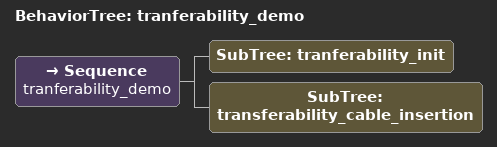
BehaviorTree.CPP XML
<?xml version="1.0"?>
<root BTCPP_format="4">
  <BehaviorTree ID="tranferability_demo">
    <Sequence name="tranferability_demo">
      <SubTree ID='tranferability_init'/>
      <SubTree ID='transferability_cable_insertion'/>
    </Sequence>
  </BehaviorTree>
</root>
